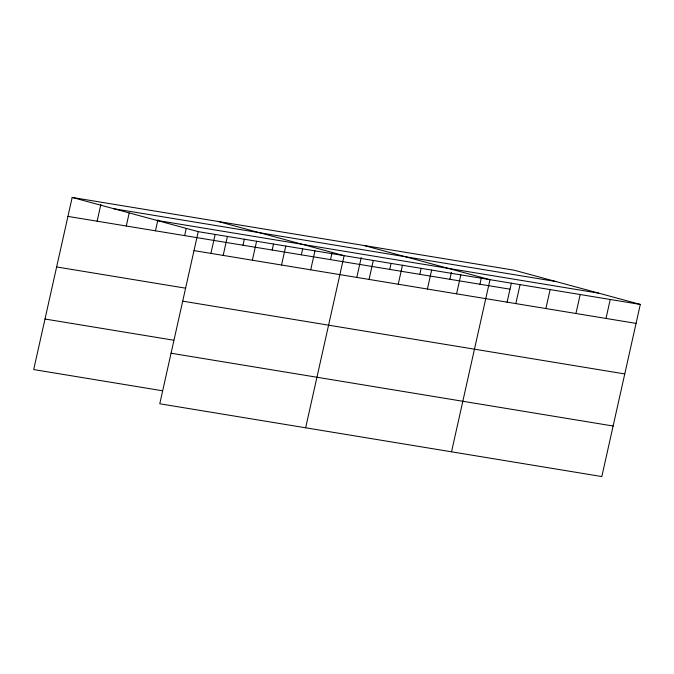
<?xml version="1.0" encoding="UTF-8"?>
<svg xmlns="http://www.w3.org/2000/svg" width="674" height="674" viewBox="0 0 674 674"><rect width="100%" height="100%" fill="white"/><g stroke="black" fill="none" stroke-linecap="round" stroke-linejoin="round"><path stroke-width="1.01" d="M640.3 304.429L198.24 231.645L159.763 403.777L601.823 476.56L640.3 304.429L514.237 270.223L72.177 197.44L33.7 369.571L162.476 390.768M97.115 221.198L100.906 204.239M126.291 226.009L129.189 213.035M155.467 230.811L157.918 219.834M184.642 235.614L186.201 228.629M210.878 253.559L215.158 234.434M223.178 255.412L227.416 236.448M242.994 245.218L244.333 239.236M252.354 260.215L256.592 241.25M272.17 250.029L273.509 244.039M281.53 265.017L285.768 246.061M301.345 254.831L302.685 248.841M310.706 269.819L314.943 250.863M330.521 259.633L332.08 252.649M305.642 427.796L344.119 255.665L218.056 221.46M356.757 277.578L361.256 257.451M369.057 279.432L373.295 260.467M389.757 269.389L391.097 263.399M398.233 284.234L402.471 265.27M419.818 274.335L421.157 268.353M427.409 289.036L431.646 270.08M449.878 279.289L451.437 272.304M456.584 293.839L460.822 274.882M479.939 284.234L481.278 278.252M451.521 451.816L489.998 279.685L363.935 245.479M507.059 302.323L511.339 283.198M515.821 303.595L520.058 284.63M545.881 308.54L550.119 289.584M575.941 313.494L580.179 294.53M606.002 318.44L610.24 299.483M113.78 208.729L555.839 281.513M156.638 220.356L598.697 293.148M67.939 216.396L509.999 289.188M194.002 250.602L636.062 323.394M56.641 266.946L185.417 288.152M182.705 301.152L624.764 373.935M44.998 319.021L173.774 340.227M171.061 353.227L613.121 426.019M72.177 197.44L198.24 231.645"/></g></svg>
